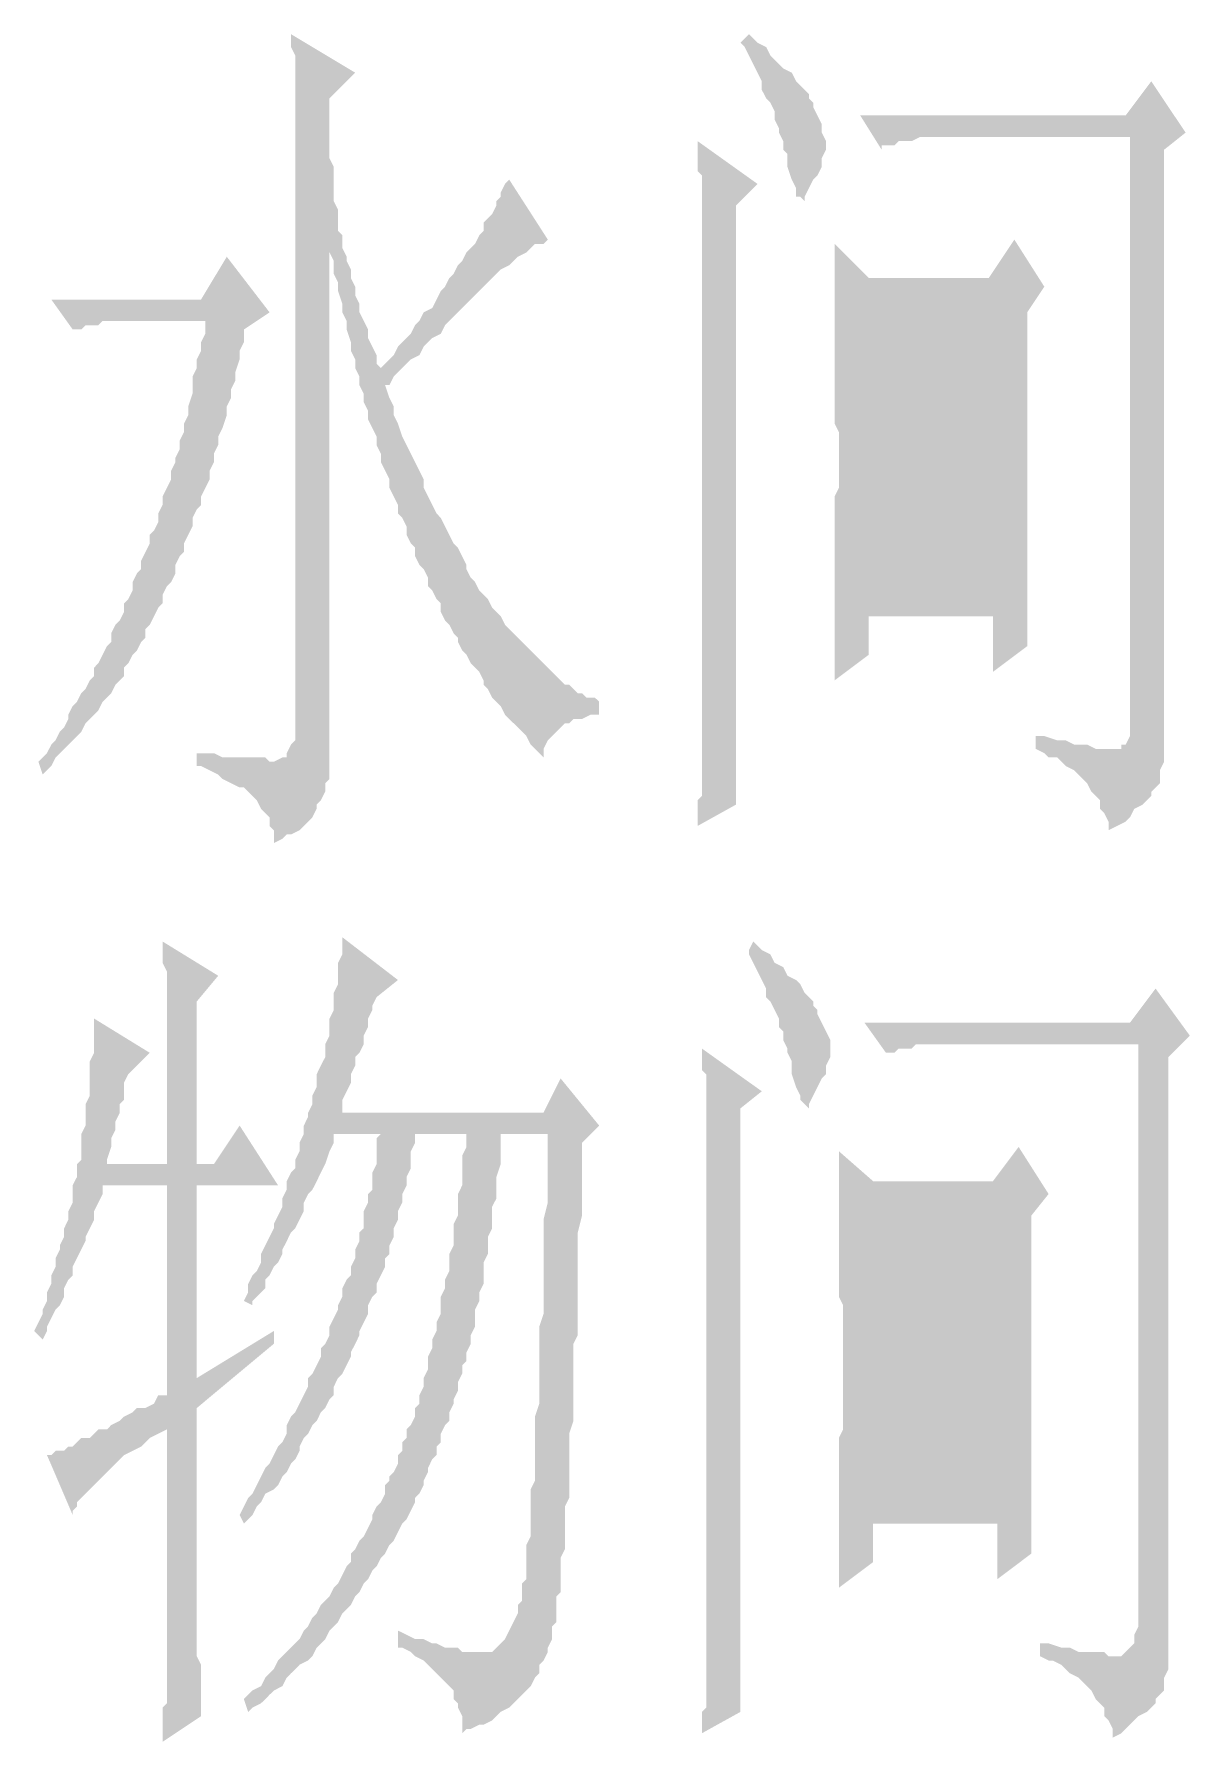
# Model space of a CAD drawing. Header units: millimetres. Extents: x -1120 to 100154, y -9529 to 14223.
# Drawn here: x 93227 to 93815, y 11200 to 12068 of the extents above; entities that cross this region are included whole.
import ezdxf

# ---------------------------------------------------------------- set-up
doc = ezdxf.new("R2010")
doc.units = ezdxf.units.MM
doc.layers.add('A-立面看线', color=7, linetype='Continuous')

msp = doc.modelspace()

# ---------------------------------------------------------------- hatches: boundary and pattern name
at = {"layer": 'A-立面看线'}
for points in [[(93357.74, 12067.96), (93390.38, 12048.38), (93377.32, 12035.33), (93377.32, 12028.8), (93377.32, 12024.45), (93377.32, 12020.09), (93377.32, 12013.57), (93377.32, 12009.22), (93377.32, 12004.86), (93379.5, 12000.51), (93379.5, 11996.16), (93379.5, 11991.81), (93379.5, 11987.46), (93379.5, 11983.11), (93381.67, 11978.76), (93381.67, 11974.4), (93381.67, 11972.23), (93381.67, 11967.88), (93383.85, 11965.7), (93383.85, 11963.53), (93383.85, 11959.17), (93386.03, 11954.82), (93386.03, 11952.65), (93388.2, 11948.3), (93388.2, 11943.94), (93390.38, 11939.59), (93390.38, 11935.24), (93392.55, 11930.89), (93392.55, 11926.54), (93394.73, 11922.19), (93396.9, 11917.84), (93396.9, 11913.48), (93399.08, 11909.13), (93401.26, 11904.78), (93401.26, 11900.43), (93403.43, 11898.25), (93405.61, 11900.43), (93409.96, 11904.78), (93412.13, 11909.13), (93414.31, 11911.31), (93418.66, 11915.66), (93420.84, 11920.01), (93423.01, 11922.19), (93425.19, 11926.54), (93429.54, 11928.71), (93431.72, 11933.07), (93433.89, 11937.42), (93436.07, 11939.59), (93438.24, 11943.94), (93440.42, 11946.12), (93442.6, 11950.47), (93444.77, 11952.65), (93446.95, 11957), (93449.12, 11959.17), (93451.3, 11961.35), (93453.47, 11965.7), (93455.65, 11967.88), (93455.65, 11972.23), (93457.83, 11974.4), (93460, 11976.58), (93462.18, 11980.93), (93462.18, 11983.11), (93464.35, 11985.28), (93464.35, 11987.46), (93466.53, 11991.81), (93468.7, 11993.99), (93468.7, 11993.99), (93488.29, 11963.53), (93486.11, 11961.35), (93483.93, 11961.35), (93481.76, 11961.35), (93479.58, 11959.17), (93477.41, 11957), (93473.06, 11954.82), (93470.88, 11952.65), (93468.7, 11950.47), (93464.35, 11948.3), (93462.18, 11946.12), (93457.83, 11941.77), (93457.83, 11941.77), (93455.65, 11939.59), (93453.47, 11937.42), (93451.3, 11935.24), (93449.12, 11933.07), (93446.95, 11930.89), (93444.77, 11928.71), (93442.6, 11926.54), (93440.42, 11924.36), (93438.24, 11922.19), (93436.07, 11920.01), (93433.89, 11915.66), (93429.54, 11913.48), (93427.37, 11911.31), (93425.19, 11909.13), (93423.01, 11904.78), (93418.66, 11902.61), (93416.49, 11900.43), (93412.13, 11896.08), (93409.96, 11893.9), (93407.78, 11889.55), (93405.61, 11889.55), (93407.78, 11883.02), (93409.96, 11878.67), (93409.96, 11874.32), (93412.13, 11869.97), (93414.31, 11863.44), (93416.49, 11859.09), (93418.66, 11854.74), (93420.84, 11850.39), (93423.01, 11846.04), (93425.19, 11841.68), (93425.19, 11837.33), (93427.37, 11832.98), (93429.54, 11828.63), (93431.72, 11824.28), (93433.89, 11822.1), (93436.07, 11817.75), (93438.24, 11813.4), (93440.42, 11809.05), (93442.6, 11806.87), (93444.77, 11802.52), (93446.95, 11798.17), (93446.95, 11795.99), (93449.12, 11791.64), (93451.3, 11789.47), (93453.47, 11785.12), (93455.65, 11782.94), (93457.83, 11780.76), (93460, 11776.41), (93462.18, 11774.24), (93464.35, 11772.06), (93466.53, 11767.71), (93468.7, 11765.53), (93470.88, 11763.36), (93473.06, 11761.18), (93475.23, 11759.01), (93477.41, 11756.83), (93479.58, 11754.66), (93481.76, 11752.48), (93483.93, 11750.3), (93486.11, 11748.13), (93488.29, 11745.95), (93490.46, 11743.78), (93492.64, 11741.6), (93494.81, 11739.43), (93496.99, 11737.25), (93499.16, 11737.25), (93501.34, 11735.07), (93503.52, 11732.9), (93505.69, 11732.9), (93507.87, 11730.72), (93512.22, 11730.72), (93514.39, 11728.55), (93514.39, 11722.02), (93510.04, 11722.02), (93505.69, 11719.84), (93501.34, 11719.84), (93499.16, 11717.67), (93496.99, 11717.67), (93494.81, 11715.49), (93492.64, 11713.32), (93490.46, 11711.14), (93488.29, 11708.97), (93486.11, 11704.61), (93486.11, 11702.44), (93486.11, 11700.26), (93483.93, 11702.44), (93481.76, 11704.61), (93479.58, 11706.79), (93477.41, 11711.14), (93475.23, 11713.32), (93473.06, 11715.49), (93470.88, 11717.67), (93468.7, 11719.84), (93466.53, 11722.02), (93464.35, 11726.37), (93462.18, 11728.55), (93460, 11730.72), (93457.83, 11735.07), (93455.65, 11737.25), (93455.65, 11739.43), (93453.47, 11743.78), (93451.3, 11745.95), (93449.12, 11748.13), (93446.95, 11752.48), (93444.77, 11754.66), (93442.6, 11759.01), (93442.6, 11761.18), (93440.42, 11763.36), (93438.24, 11767.71), (93436.07, 11769.89), (93433.89, 11774.24), (93433.89, 11778.59), (93431.72, 11780.76), (93429.54, 11785.12), (93427.37, 11787.29), (93427.37, 11791.64), (93425.19, 11795.99), (93423.01, 11798.17), (93420.84, 11802.52), (93420.84, 11806.87), (93418.66, 11809.05), (93416.49, 11813.4), (93416.49, 11817.75), (93414.31, 11822.1), (93412.13, 11824.28), (93412.13, 11828.63), (93409.96, 11832.98), (93407.78, 11837.33), (93407.78, 11841.68), (93405.61, 11846.04), (93403.43, 11850.39), (93403.43, 11854.74), (93401.26, 11859.09), (93401.26, 11863.44), (93399.08, 11867.79), (93396.9, 11872.15), (93396.9, 11876.5), (93394.73, 11880.85), (93394.73, 11885.2), (93392.55, 11889.55), (93392.55, 11893.9), (93390.38, 11898.25), (93390.38, 11902.61), (93388.2, 11906.96), (93388.2, 11911.31), (93386.03, 11917.84), (93386.03, 11922.19), (93383.85, 11926.54), (93383.85, 11930.89), (93381.67, 11937.42), (93381.67, 11941.77), (93379.5, 11946.12), (93379.5, 11952.65), (93377.32, 11957), (93377.32, 11957), (93377.32, 11711.14), (93377.32, 11706.79), (93377.32, 11702.44), (93377.32, 11698.09), (93377.32, 11693.74), (93377.32, 11689.38), (93375.15, 11687.21), (93375.15, 11682.86), (93372.97, 11678.51), (93370.8, 11676.33), (93370.8, 11674.15), (93368.62, 11669.8), (93366.44, 11667.63), (93364.27, 11665.45), (93362.09, 11663.27), (93357.74, 11661.1), (93355.57, 11661.1), (93353.39, 11658.92), (93349.04, 11656.75), (93349.04, 11656.75), (93349.04, 11658.92), (93349.04, 11663.27), (93346.86, 11665.45), (93346.86, 11667.63), (93346.86, 11669.8), (93344.69, 11671.98), (93342.51, 11674.15), (93340.34, 11678.51), (93338.16, 11680.68), (93335.98, 11682.86), (93333.81, 11685.03), (93331.63, 11685.03), (93327.28, 11687.21), (93322.93, 11689.38), (93320.75, 11691.56), (93316.4, 11693.74), (93312.05, 11695.91), (93309.88, 11695.91), (93309.88, 11702.44), (93314.23, 11702.44), (93318.58, 11702.44), (93322.93, 11700.26), (93327.28, 11700.26), (93329.46, 11700.26), (93333.81, 11700.26), (93335.98, 11700.26), (93340.34, 11700.26), (93342.51, 11700.26), (93344.69, 11700.26), (93346.86, 11698.09), (93349.04, 11698.09), (93349.04, 11698.09), (93353.39, 11700.26), (93355.57, 11700.26), (93355.57, 11702.44), (93357.74, 11706.79), (93359.92, 11708.97), (93359.92, 11713.32), (93359.92, 11719.84), (93359.92, 11719.84), (93359.92, 12002.69), (93359.92, 12007.04), (93359.92, 12011.39), (93359.92, 12015.74), (93359.92, 12022.27), (93359.92, 12026.62), (93359.92, 12030.97), (93359.92, 12035.33), (93359.92, 12039.68), (93359.92, 12044.03), (93359.92, 12048.38), (93359.92, 12052.73), (93359.92, 12057.08), (93357.74, 12061.43), (93357.74, 12065.79), (93357.74, 12067.96), (93357.74, 12067.96)], [(93590.54, 12067.96), (93594.9, 12063.61), (93599.25, 12061.43), (93601.42, 12057.08), (93605.78, 12052.73), (93607.95, 12050.56), (93612.3, 12048.38), (93614.48, 12044.03), (93616.65, 12041.85), (93618.83, 12039.68), (93621.01, 12037.5), (93621.01, 12035.33), (93623.18, 12033.15), (93623.18, 12030.97), (93623.18, 12030.97), (93625.36, 12026.62), (93627.53, 12022.27), (93627.53, 12017.92), (93629.71, 12013.57), (93629.71, 12013.57), (93629.71, 12009.22), (93627.53, 12004.86), (93627.53, 12000.51), (93625.36, 11996.16), (93623.18, 11993.99), (93621.01, 11989.63), (93618.83, 11985.28), (93618.83, 11983.11), (93618.83, 11983.11), (93616.65, 11985.28), (93614.48, 11985.28), (93614.48, 11989.63), (93612.3, 11993.99), (93610.13, 12000.51), (93610.13, 12002.69), (93610.13, 12007.04), (93607.95, 12009.22), (93607.95, 12013.57), (93605.78, 12017.92), (93605.78, 12020.09), (93603.6, 12024.45), (93603.6, 12028.8), (93601.42, 12033.15), (93599.25, 12035.33), (93597.07, 12039.68), (93597.07, 12044.03), (93594.9, 12048.38), (93592.72, 12052.73), (93590.54, 12057.08), (93588.37, 12061.43), (93586.19, 12063.61), (93590.54, 12067.96)], [(93736.32, 11711.14), (93740.67, 11711.14), (93747.2, 11708.97), (93751.55, 11708.97), (93755.9, 11706.79), (93760.25, 11706.79), (93762.43, 11706.79), (93766.78, 11704.61), (93768.96, 11704.61), (93771.13, 11704.61), (93773.31, 11704.61), (93775.48, 11704.61), (93777.66, 11704.61), (93779.83, 11704.61), (93779.83, 11706.79), (93779.83, 11706.79), (93782.01, 11706.79), (93784.19, 11711.14), (93784.19, 11715.49), (93784.19, 11719.84), (93784.19, 11719.84), (93784.19, 12015.74), (93686.28, 12015.74), (93684.1, 12015.74), (93679.75, 12015.74), (93677.57, 12015.74), (93673.22, 12013.57), (93671.05, 12013.57), (93666.7, 12013.57), (93664.52, 12011.39), (93662.34, 12011.39), (93657.99, 12011.39), (93657.99, 12009.22), (93647.11, 12026.62), (93782.01, 12026.62), (93795.06, 12044.03), (93812.47, 12017.92), (93801.59, 12009.22), (93801.59, 11717.67), (93801.59, 11713.32), (93801.59, 11706.79), (93801.59, 11702.44), (93801.59, 11698.09), (93799.42, 11693.74), (93799.42, 11691.56), (93799.42, 11687.21), (93797.24, 11685.03), (93795.06, 11682.86), (93795.06, 11680.68), (93792.89, 11678.51), (93790.71, 11676.33), (93786.36, 11674.15), (93784.19, 11669.8), (93782.01, 11667.63), (93777.66, 11665.45), (93773.31, 11663.27), (93773.31, 11667.63), (93771.13, 11671.98), (93768.96, 11674.15), (93768.96, 11678.51), (93766.78, 11680.68), (93764.6, 11682.86), (93762.43, 11687.21), (93760.25, 11689.38), (93758.08, 11691.56), (93755.9, 11693.74), (93751.55, 11695.91), (93749.37, 11698.09), (93747.2, 11700.26), (93742.85, 11700.26), (93740.67, 11702.44), (93736.32, 11704.61), (93736.32, 11704.61), (93736.32, 11711.14)], [(93584.02, 11732.9), (93584.02, 11728.55), (93584.02, 11724.2), (93584.02, 11719.84), (93584.02, 11715.49), (93584.02, 11708.97), (93584.02, 11704.61), (93584.02, 11700.26), (93584.02, 11695.91), (93584.02, 11691.56), (93584.02, 11687.21), (93584.02, 11682.86), (93584.02, 11678.51), (93584.02, 11676.33), (93564.44, 11665.45), (93564.44, 11667.63), (93564.44, 11667.63), (93564.44, 11669.8), (93564.44, 11671.98), (93564.44, 11674.15), (93564.44, 11676.33), (93564.44, 11678.51), (93566.61, 11680.68), (93566.61, 11685.03), (93566.61, 11687.21), (93566.61, 11689.38), (93566.61, 11693.74), (93566.61, 11698.09), (93566.61, 11700.26), (93566.61, 11704.61), (93566.61, 11708.97), (93566.61, 11711.14), (93566.61, 11715.49), (93566.61, 11719.84), (93566.61, 11724.2), (93566.61, 11730.72), (93566.61, 11735.07), (93566.61, 11739.43), (93566.61, 11745.95), (93566.61, 11750.3), (93566.61, 11756.83), (93566.61, 11761.18), (93566.61, 11767.71), (93566.61, 11774.24), (93566.61, 11778.59), (93566.61, 11785.12), (93566.61, 11791.64), (93566.61, 11798.17), (93566.61, 11804.7), (93566.61, 11813.4), (93566.61, 11819.93), (93566.61, 11826.45), (93566.61, 11835.16), (93566.61, 11839.51), (93566.61, 11848.21), (93566.61, 11854.74), (93566.61, 11861.27), (93566.61, 11867.79), (93566.61, 11876.5), (93566.61, 11883.02), (93566.61, 11889.55), (93566.61, 11896.08), (93566.61, 11902.61), (93566.61, 11906.96), (93566.61, 11913.48), (93566.61, 11920.01), (93566.61, 11924.36), (93566.61, 11930.89), (93566.61, 11935.24), (93566.61, 11941.77), (93566.61, 11946.12), (93566.61, 11950.47), (93566.61, 11954.82), (93566.61, 11959.17), (93566.61, 11963.53), (93566.61, 11967.88), (93566.61, 11972.23), (93566.61, 11976.58), (93566.61, 11978.76), (93566.61, 11983.11), (93566.61, 11987.46), (93566.61, 11989.63), (93566.61, 11991.81), (93566.61, 11996.16), (93564.44, 11998.34), (93564.44, 12000.51), (93564.44, 12002.69), (93564.44, 12004.86), (93564.44, 12007.04), (93564.44, 12009.22), (93564.44, 12011.39), (93564.44, 12013.57), (93564.44, 12013.57), (93594.9, 11991.81), (93584.02, 11980.93), (93584.02, 11732.9)], [(93634.06, 11739.43), (93634.06, 11743.78), (93634.06, 11748.13), (93634.06, 11752.48), (93634.06, 11756.83), (93634.06, 11761.18), (93634.06, 11765.53), (93634.06, 11769.89), (93634.06, 11776.41), (93634.06, 11780.76), (93634.06, 11785.12), (93634.06, 11789.47), (93634.06, 11793.82), (93634.06, 11798.17), (93634.06, 11802.52), (93634.06, 11806.87), (93634.06, 11811.22), (93634.06, 11815.58), (93634.06, 11819.93), (93634.06, 11824.28), (93634.06, 11828.63), (93634.06, 11832.98), (93636.24, 11837.33), (93636.24, 11843.86), (93636.24, 11848.21), (93636.24, 11852.56), (93636.24, 11852.56), (93636.24, 11856.92), (93636.24, 11861.27), (93636.24, 11865.62), (93634.06, 11869.97), (93634.06, 11874.32), (93634.06, 11878.67), (93634.06, 11883.02), (93634.06, 11887.38), (93634.06, 11891.73), (93634.06, 11896.08), (93634.06, 11900.43), (93634.06, 11904.78), (93634.06, 11911.31), (93634.06, 11915.66), (93634.06, 11920.01), (93634.06, 11924.36), (93634.06, 11928.71), (93634.06, 11933.07), (93634.06, 11937.42), (93634.06, 11941.77), (93634.06, 11946.12), (93634.06, 11950.47), (93634.06, 11954.82), (93634.06, 11959.17), (93634.06, 11961.35), (93651.47, 11943.94), (93712.39, 11943.94), (93725.44, 11963.53), (93740.67, 11939.59), (93731.97, 11926.54), (93731.97, 11922.19), (93731.97, 11915.66), (93731.97, 11909.13), (93731.97, 11902.61), (93731.97, 11898.25), (93731.97, 11891.73), (93731.97, 11887.38), (93731.97, 11880.85), (93731.97, 11876.5), (93731.97, 11869.97), (93731.97, 11865.62), (93731.97, 11861.27), (93731.97, 11854.74), (93731.97, 11850.39), (93731.97, 11846.04), (93731.97, 11839.51), (93731.97, 11835.16), (93731.97, 11830.81), (93731.97, 11826.45), (93731.97, 11822.1), (93731.97, 11817.75), (93731.97, 11813.4), (93731.97, 11809.05), (93731.97, 11804.7), (93731.97, 11800.35), (93731.97, 11798.17), (93731.97, 11793.82), (93731.97, 11789.47), (93731.97, 11785.12), (93731.97, 11782.94), (93731.97, 11778.59), (93731.97, 11776.41), (93731.97, 11772.06), (93731.97, 11769.89), (93731.97, 11765.53), (93731.97, 11763.36), (93731.97, 11759.01), (93731.97, 11756.83), (93714.56, 11743.78), (93714.56, 11772.06), (93651.47, 11772.06), (93651.47, 11752.48), (93634.06, 11739.43)], [(93231.55, 11691.56), (93229.37, 11698.09), (93231.55, 11700.26), (93233.72, 11702.44), (93235.9, 11706.79), (93238.08, 11708.97), (93240.25, 11713.32), (93242.43, 11715.49), (93244.6, 11719.84), (93244.6, 11722.02), (93246.78, 11726.37), (93248.96, 11728.55), (93251.13, 11732.9), (93253.31, 11735.07), (93255.48, 11739.43), (93257.66, 11741.6), (93257.66, 11745.95), (93259.83, 11748.13), (93262.01, 11752.48), (93264.19, 11756.83), (93266.36, 11759.01), (93266.36, 11763.36), (93268.54, 11767.71), (93270.71, 11769.89), (93272.89, 11774.24), (93272.89, 11778.59), (93275.06, 11780.76), (93277.24, 11785.12), (93277.24, 11789.47), (93279.42, 11793.82), (93281.59, 11795.99), (93281.59, 11800.35), (93283.77, 11804.7), (93285.94, 11809.05), (93285.94, 11813.4), (93288.12, 11815.58), (93290.29, 11819.93), (93290.29, 11824.28), (93292.47, 11828.63), (93292.47, 11832.98), (93294.65, 11837.33), (93296.82, 11841.68), (93296.82, 11846.04), (93299, 11850.39), (93299, 11852.56), (93301.17, 11856.92), (93301.17, 11861.27), (93303.35, 11865.62), (93303.35, 11869.97), (93305.52, 11874.32), (93305.52, 11878.67), (93307.7, 11885.2), (93307.7, 11889.55), (93307.7, 11893.9), (93309.88, 11898.25), (93309.88, 11902.61), (93312.05, 11906.96), (93312.05, 11911.31), (93314.23, 11915.66), (93314.23, 11920.01), (93314.23, 11922.19), (93275.06, 11922.19), (93272.89, 11922.19), (93268.54, 11922.19), (93266.36, 11922.19), (93262.01, 11922.19), (93259.83, 11920.01), (93257.66, 11920.01), (93253.31, 11920.01), (93251.13, 11917.84), (93248.96, 11917.84), (93246.78, 11917.84), (93235.9, 11933.07), (93312.05, 11933.07), (93325.11, 11954.82), (93346.86, 11926.54), (93333.81, 11917.84), (93333.81, 11911.31), (93331.63, 11906.96), (93331.63, 11902.61), (93329.46, 11896.08), (93329.46, 11891.73), (93327.28, 11887.38), (93327.28, 11883.02), (93325.11, 11878.67), (93325.11, 11874.32), (93322.93, 11867.79), (93320.75, 11863.44), (93320.75, 11859.09), (93318.58, 11854.74), (93318.58, 11850.39), (93316.4, 11846.04), (93316.4, 11841.68), (93314.23, 11837.33), (93312.05, 11832.98), (93312.05, 11828.63), (93309.88, 11826.45), (93307.7, 11822.1), (93307.7, 11817.75), (93305.52, 11813.4), (93303.35, 11809.05), (93303.35, 11804.7), (93301.17, 11802.52), (93299, 11798.17), (93299, 11793.82), (93296.82, 11789.47), (93294.65, 11787.29), (93292.47, 11782.94), (93292.47, 11778.59), (93290.29, 11776.41), (93288.12, 11772.06), (93285.94, 11767.71), (93283.77, 11765.53), (93283.77, 11761.18), (93281.59, 11759.01), (93279.42, 11754.66), (93277.24, 11752.48), (93275.06, 11748.13), (93272.89, 11745.95), (93272.89, 11741.6), (93270.71, 11739.43), (93268.54, 11737.25), (93266.36, 11732.9), (93264.19, 11730.72), (93262.01, 11728.55), (93259.83, 11724.2), (93257.66, 11722.02), (93255.48, 11719.84), (93253.31, 11717.67), (93251.13, 11713.32), (93248.96, 11711.14), (93246.78, 11708.97), (93244.6, 11706.79), (93242.43, 11704.61), (93240.25, 11702.44), (93238.08, 11700.26), (93235.9, 11695.91), (93233.72, 11693.74), (93231.55, 11691.56), (93231.55, 11691.56), (93231.55, 11691.56)], [(93651.47, 11935.24), (93651.47, 11865.62), (93714.56, 11865.62), (93714.56, 11935.24), (93651.47, 11935.24)], [(93651.47, 11854.74), (93651.47, 11780.76), (93714.56, 11780.76), (93714.56, 11854.74), (93651.47, 11854.74)], [(93383.85, 11608.88), (93412.13, 11587.12), (93401.26, 11578.42), (93399.08, 11574.07), (93399.08, 11571.89), (93396.9, 11567.54), (93396.9, 11563.19), (93394.73, 11558.84), (93394.73, 11554.49), (93392.55, 11550.14), (93390.38, 11547.96), (93390.38, 11543.61), (93388.2, 11539.26), (93388.2, 11534.91), (93386.03, 11530.56), (93383.85, 11526.2), (93383.85, 11521.85), (93383.85, 11519.68), (93486.11, 11519.68), (93494.81, 11537.08), (93514.39, 11513.15), (93505.69, 11504.45), (93505.69, 11495.74), (93505.69, 11489.22), (93505.69, 11480.51), (93505.69, 11473.99), (93505.69, 11467.46), (93503.52, 11458.76), (93503.52, 11452.23), (93503.52, 11445.7), (93503.52, 11439.17), (93503.52, 11432.65), (93503.52, 11426.12), (93503.52, 11419.59), (93503.52, 11413.07), (93503.52, 11406.54), (93501.34, 11402.19), (93501.34, 11395.66), (93501.34, 11389.13), (93501.34, 11384.78), (93501.34, 11378.25), (93501.34, 11373.9), (93501.34, 11367.38), (93501.34, 11363.02), (93499.16, 11356.5), (93499.16, 11352.15), (93499.16, 11347.79), (93499.16, 11343.44), (93499.16, 11339.09), (93499.16, 11332.56), (93499.16, 11328.21), (93499.16, 11323.86), (93496.99, 11319.51), (93496.99, 11317.33), (93496.99, 11312.98), (93496.99, 11308.63), (93496.99, 11304.28), (93496.99, 11302.1), (93496.99, 11297.75), (93494.81, 11293.4), (93494.81, 11291.22), (93494.81, 11289.05), (93494.81, 11284.7), (93494.81, 11282.52), (93494.81, 11278.17), (93494.81, 11275.99), (93492.64, 11273.82), (93492.64, 11271.64), (93492.64, 11269.47), (93492.64, 11267.29), (93492.64, 11265.12), (93492.64, 11262.94), (93492.64, 11260.76), (93490.46, 11258.59), (93490.46, 11256.41), (93490.46, 11256.41), (93490.46, 11254.24), (93490.46, 11252.06), (93490.46, 11252.06), (93488.29, 11247.71), (93488.29, 11245.53), (93486.11, 11241.18), (93483.93, 11239.01), (93483.93, 11234.66), (93481.76, 11232.48), (93479.58, 11228.13), (93477.41, 11225.95), (93475.23, 11223.78), (93473.06, 11221.6), (93470.88, 11219.43), (93468.7, 11217.25), (93464.35, 11215.07), (93462.18, 11212.9), (93460, 11210.72), (93455.65, 11208.55), (93453.47, 11208.55), (93449.12, 11206.37), (93446.95, 11206.37), (93444.77, 11204.2), (93444.77, 11208.55), (93444.77, 11210.72), (93444.77, 11212.9), (93442.6, 11217.25), (93442.6, 11219.43), (93440.42, 11221.6), (93440.42, 11225.95), (93438.24, 11228.13), (93436.07, 11230.3), (93433.89, 11232.48), (93431.72, 11234.66), (93427.37, 11239.01), (93425.19, 11241.18), (93420.84, 11243.36), (93418.66, 11245.53), (93414.31, 11247.71), (93412.13, 11247.71), (93412.13, 11256.41), (93416.49, 11254.24), (93420.84, 11252.06), (93425.19, 11252.06), (93429.54, 11249.89), (93431.72, 11249.89), (93436.07, 11247.71), (93438.24, 11247.71), (93442.6, 11247.71), (93444.77, 11245.53), (93446.95, 11245.53), (93449.12, 11245.53), (93451.3, 11245.53), (93453.47, 11245.53), (93455.65, 11245.53), (93457.83, 11245.53), (93460, 11245.53), (93462.18, 11247.71), (93464.35, 11249.89), (93466.53, 11252.06), (93468.7, 11256.41), (93470.88, 11260.76), (93473.06, 11265.12), (93473.06, 11269.47), (93475.23, 11271.64), (93475.23, 11271.64), (93475.23, 11273.82), (93475.23, 11273.82), (93475.23, 11275.99), (93475.23, 11278.17), (93475.23, 11278.17), (93475.23, 11280.35), (93477.41, 11282.52), (93477.41, 11284.7), (93477.41, 11286.87), (93477.41, 11289.05), (93477.41, 11291.22), (93477.41, 11295.58), (93477.41, 11297.75), (93477.41, 11299.93), (93479.58, 11304.28), (93479.58, 11306.45), (93479.58, 11310.81), (93479.58, 11312.98), (93479.58, 11317.33), (93479.58, 11321.68), (93479.58, 11326.04), (93479.58, 11328.21), (93481.76, 11332.56), (93481.76, 11336.92), (93481.76, 11341.27), (93481.76, 11345.62), (93481.76, 11349.97), (93481.76, 11356.5), (93481.76, 11360.85), (93481.76, 11365.2), (93483.93, 11371.73), (93483.93, 11376.08), (93483.93, 11382.61), (93483.93, 11386.96), (93483.93, 11393.48), (93483.93, 11400.01), (93483.93, 11404.36), (93483.93, 11410.89), (93486.11, 11417.42), (93486.11, 11423.94), (93486.11, 11430.47), (93486.11, 11437), (93486.11, 11443.53), (93486.11, 11452.23), (93486.11, 11458.76), (93486.11, 11465.28), (93488.29, 11473.99), (93488.29, 11480.51), (93488.29, 11489.22), (93488.29, 11495.74), (93488.29, 11504.45), (93488.29, 11508.8), (93464.35, 11508.8), (93464.35, 11502.27), (93464.35, 11497.92), (93464.35, 11493.57), (93462.18, 11487.04), (93462.18, 11482.69), (93462.18, 11476.16), (93460, 11471.81), (93460, 11467.46), (93460, 11460.93), (93457.83, 11456.58), (93457.83, 11452.23), (93457.83, 11447.88), (93455.65, 11443.53), (93455.65, 11437), (93455.65, 11432.65), (93453.47, 11428.3), (93453.47, 11423.94), (93451.3, 11419.59), (93451.3, 11415.24), (93451.3, 11410.89), (93449.12, 11406.54), (93449.12, 11402.19), (93446.95, 11397.84), (93446.95, 11393.48), (93444.77, 11391.31), (93444.77, 11386.96), (93442.6, 11382.61), (93442.6, 11378.25), (93440.42, 11373.9), (93440.42, 11371.73), (93438.24, 11367.38), (93438.24, 11363.02), (93436.07, 11360.85), (93433.89, 11356.5), (93433.89, 11352.15), (93431.72, 11349.97), (93431.72, 11345.62), (93429.54, 11343.44), (93427.37, 11339.09), (93427.37, 11336.92), (93425.19, 11332.56), (93425.19, 11330.39), (93423.01, 11326.04), (93420.84, 11323.86), (93420.84, 11321.68), (93420.84, 11321.68), (93418.66, 11317.33), (93416.49, 11312.98), (93414.31, 11310.81), (93412.13, 11306.45), (93409.96, 11302.1), (93407.78, 11299.93), (93405.61, 11295.58), (93403.43, 11293.4), (93401.26, 11289.05), (93399.08, 11286.87), (93396.9, 11282.52), (93394.73, 11280.35), (93392.55, 11275.99), (93390.38, 11273.82), (93388.2, 11269.47), (93386.03, 11267.29), (93383.85, 11265.12), (93381.67, 11260.76), (93379.5, 11258.59), (93377.32, 11256.41), (93375.15, 11252.06), (93372.97, 11249.89), (93370.8, 11247.71), (93368.62, 11243.36), (93366.44, 11241.18), (93362.09, 11239.01), (93359.92, 11236.83), (93357.74, 11234.66), (93355.57, 11232.48), (93353.39, 11228.13), (93349.04, 11225.95), (93346.86, 11223.78), (93344.69, 11221.6), (93342.51, 11219.43), (93338.16, 11217.25), (93335.98, 11215.07), (93335.98, 11215.07), (93333.81, 11221.6), (93335.98, 11223.78), (93338.16, 11225.95), (93342.51, 11228.13), (93344.69, 11232.48), (93346.86, 11234.66), (93349.04, 11236.83), (93351.21, 11241.18), (93353.39, 11243.36), (93357.74, 11247.71), (93359.92, 11249.89), (93362.09, 11252.06), (93364.27, 11256.41), (93366.44, 11258.59), (93368.62, 11262.94), (93370.8, 11265.12), (93372.97, 11269.47), (93375.15, 11271.64), (93377.32, 11273.82), (93379.5, 11278.17), (93381.67, 11280.35), (93383.85, 11284.7), (93386.03, 11289.05), (93388.2, 11291.22), (93388.2, 11295.58), (93390.38, 11297.75), (93392.55, 11302.1), (93394.73, 11304.28), (93396.9, 11308.63), (93399.08, 11312.98), (93399.08, 11315.16), (93401.26, 11319.51), (93403.43, 11321.68), (93405.61, 11326.04), (93405.61, 11330.39), (93407.78, 11332.56), (93407.78, 11334.74), (93409.96, 11336.92), (93412.13, 11341.27), (93412.13, 11345.62), (93414.31, 11347.79), (93414.31, 11352.15), (93416.49, 11354.32), (93416.49, 11358.67), (93418.66, 11360.85), (93420.84, 11365.2), (93420.84, 11369.55), (93423.01, 11371.73), (93423.01, 11376.08), (93425.19, 11380.43), (93425.19, 11384.78), (93427.37, 11389.13), (93427.37, 11391.31), (93427.37, 11395.66), (93429.54, 11400.01), (93429.54, 11404.36), (93431.72, 11408.71), (93431.72, 11413.07), (93433.89, 11417.42), (93433.89, 11421.77), (93433.89, 11426.12), (93436.07, 11430.47), (93436.07, 11434.82), (93438.24, 11439.17), (93438.24, 11443.53), (93438.24, 11447.88), (93440.42, 11452.23), (93440.42, 11458.76), (93440.42, 11463.11), (93442.6, 11467.46), (93442.6, 11471.81), (93442.6, 11478.34), (93444.77, 11482.69), (93444.77, 11487.04), (93444.77, 11493.57), (93444.77, 11497.92), (93446.95, 11502.27), (93446.95, 11508.8), (93446.95, 11508.8), (93420.84, 11508.8), (93420.84, 11504.45), (93418.66, 11500.09), (93418.66, 11495.74), (93418.66, 11491.39), (93416.49, 11487.04), (93416.49, 11482.69), (93414.31, 11478.34), (93414.31, 11473.99), (93412.13, 11469.63), (93412.13, 11465.28), (93409.96, 11460.93), (93409.96, 11456.58), (93407.78, 11452.23), (93407.78, 11447.88), (93405.61, 11445.7), (93405.61, 11441.35), (93403.43, 11437), (93401.26, 11432.65), (93401.26, 11428.3), (93399.08, 11426.12), (93396.9, 11421.77), (93396.9, 11417.42), (93394.73, 11413.07), (93392.55, 11408.71), (93392.55, 11406.54), (93390.38, 11402.19), (93388.2, 11397.84), (93388.2, 11395.66), (93386.03, 11391.31), (93383.85, 11386.96), (93381.67, 11384.78), (93379.5, 11380.43), (93379.5, 11376.08), (93377.32, 11373.9), (93375.15, 11369.55), (93372.97, 11367.38), (93370.8, 11363.02), (93368.62, 11360.85), (93366.44, 11356.5), (93364.27, 11354.32), (93362.09, 11349.97), (93362.09, 11347.79), (93359.92, 11343.44), (93357.74, 11341.27), (93355.57, 11336.92), (93353.39, 11334.74), (93351.21, 11330.39), (93349.04, 11328.21), (93344.69, 11326.04), (93342.51, 11321.68), (93340.34, 11319.51), (93338.16, 11315.16), (93335.98, 11312.98), (93333.81, 11310.81), (93333.81, 11310.81), (93331.63, 11315.16), (93333.81, 11319.51), (93335.98, 11323.86), (93338.16, 11326.04), (93340.34, 11330.39), (93342.51, 11334.74), (93344.69, 11339.09), (93346.86, 11341.27), (93349.04, 11345.62), (93351.21, 11349.97), (93353.39, 11352.15), (93355.57, 11356.5), (93355.57, 11360.85), (93357.74, 11365.2), (93359.92, 11367.38), (93362.09, 11371.73), (93364.27, 11376.08), (93366.44, 11380.43), (93366.44, 11384.78), (93368.62, 11386.96), (93370.8, 11391.31), (93372.97, 11395.66), (93372.97, 11400.01), (93375.15, 11402.19), (93377.32, 11406.54), (93377.32, 11410.89), (93379.5, 11415.24), (93381.67, 11419.59), (93381.67, 11421.77), (93383.85, 11426.12), (93383.85, 11430.47), (93386.03, 11434.82), (93388.2, 11437), (93388.2, 11441.35), (93390.38, 11445.7), (93390.38, 11450.05), (93392.55, 11454.4), (93392.55, 11458.76), (93394.73, 11460.93), (93394.73, 11465.28), (93394.73, 11469.63), (93396.9, 11473.99), (93396.9, 11478.34), (93399.08, 11480.51), (93399.08, 11484.86), (93399.08, 11489.22), (93401.26, 11493.57), (93401.26, 11497.92), (93401.26, 11502.27), (93401.26, 11506.62), (93403.43, 11508.8), (93379.5, 11508.8), (93379.5, 11504.45), (93377.32, 11500.09), (93375.15, 11493.57), (93372.97, 11489.22), (93370.8, 11484.86), (93368.62, 11480.51), (93366.44, 11478.34), (93364.27, 11473.99), (93364.27, 11469.63), (93362.09, 11465.28), (93359.92, 11460.93), (93357.74, 11458.76), (93355.57, 11454.4), (93353.39, 11450.05), (93353.39, 11447.88), (93351.21, 11443.53), (93349.04, 11441.35), (93346.86, 11437), (93344.69, 11434.82), (93344.69, 11430.47), (93342.51, 11428.3), (93340.34, 11426.12), (93338.16, 11423.94), (93338.16, 11421.77), (93333.81, 11423.94), (93335.98, 11428.3), (93335.98, 11432.65), (93338.16, 11437), (93340.34, 11439.17), (93342.51, 11443.53), (93342.51, 11447.88), (93344.69, 11452.23), (93346.86, 11456.58), (93349.04, 11460.93), (93349.04, 11463.11), (93351.21, 11467.46), (93353.39, 11471.81), (93353.39, 11476.16), (93355.57, 11480.51), (93355.57, 11484.86), (93357.74, 11489.22), (93359.92, 11491.39), (93359.92, 11495.74), (93362.09, 11500.09), (93362.09, 11504.45), (93364.27, 11508.8), (93364.27, 11513.15), (93366.44, 11517.5), (93366.44, 11519.68), (93368.62, 11524.03), (93368.62, 11528.38), (93370.8, 11532.73), (93370.8, 11539.26), (93372.97, 11543.61), (93375.15, 11547.96), (93375.15, 11554.49), (93377.32, 11558.84), (93377.32, 11563.19), (93377.32, 11567.54), (93379.5, 11571.89), (93379.5, 11576.25), (93379.5, 11580.6), (93381.67, 11584.95), (93381.67, 11589.3), (93381.67, 11593.65), (93381.67, 11595.83), (93383.85, 11600.18), (93383.85, 11602.35), (93383.85, 11606.71), (93383.85, 11608.88), (93383.85, 11608.88)], [(93309.88, 11384.78), (93349.04, 11408.71), (93349.04, 11402.19), (93309.88, 11369.55), (93309.88, 11363.02), (93309.88, 11356.5), (93309.88, 11349.97), (93309.88, 11345.62), (93309.88, 11339.09), (93309.88, 11332.56), (93309.88, 11328.21), (93309.88, 11321.68), (93309.88, 11315.16), (93309.88, 11310.81), (93309.88, 11306.45), (93309.88, 11299.93), (93309.88, 11295.58), (93309.88, 11291.22), (93309.88, 11284.7), (93309.88, 11280.35), (93309.88, 11275.99), (93309.88, 11271.64), (93309.88, 11267.29), (93309.88, 11262.94), (93309.88, 11258.59), (93309.88, 11254.24), (93309.88, 11249.89), (93309.88, 11247.71), (93309.88, 11243.36), (93312.05, 11239.01), (93312.05, 11236.83), (93312.05, 11232.48), (93312.05, 11230.3), (93312.05, 11225.95), (93312.05, 11223.78), (93312.05, 11219.43), (93312.05, 11217.25), (93312.05, 11215.07), (93312.05, 11212.9), (93312.05, 11212.9), (93292.47, 11199.84), (93292.47, 11202.02), (93292.47, 11204.2), (93292.47, 11206.37), (93292.47, 11208.55), (93292.47, 11210.72), (93292.47, 11215.07), (93292.47, 11217.25), (93294.65, 11219.43), (93294.65, 11223.78), (93294.65, 11228.13), (93294.65, 11230.3), (93294.65, 11234.66), (93294.65, 11239.01), (93294.65, 11241.18), (93294.65, 11245.53), (93294.65, 11249.89), (93294.65, 11254.24), (93294.65, 11258.59), (93294.65, 11262.94), (93294.65, 11267.29), (93294.65, 11273.82), (93294.65, 11278.17), (93294.65, 11282.52), (93294.65, 11289.05), (93294.65, 11293.4), (93294.65, 11299.93), (93294.65, 11304.28), (93294.65, 11310.81), (93294.65, 11317.33), (93294.65, 11323.86), (93294.65, 11328.21), (93294.65, 11334.74), (93294.65, 11341.27), (93294.65, 11347.79), (93294.65, 11356.5), (93294.65, 11358.67), (93290.29, 11356.5), (93285.94, 11354.32), (93281.59, 11349.97), (93277.24, 11347.79), (93272.89, 11345.62), (93270.71, 11343.44), (93266.36, 11339.09), (93264.19, 11336.92), (93262.01, 11334.74), (93259.83, 11332.56), (93257.66, 11330.39), (93255.48, 11328.21), (93253.31, 11326.04), (93251.13, 11323.86), (93248.96, 11321.68), (93248.96, 11319.51), (93246.78, 11317.33), (93246.78, 11317.33), (93246.78, 11315.16), (93233.72, 11345.62), (93235.9, 11345.62), (93238.08, 11347.79), (93240.25, 11347.79), (93242.43, 11347.79), (93244.6, 11349.97), (93246.78, 11349.97), (93248.96, 11352.15), (93251.13, 11354.32), (93255.48, 11354.32), (93257.66, 11356.5), (93259.83, 11358.67), (93264.19, 11358.67), (93266.36, 11360.85), (93270.71, 11363.02), (93272.89, 11365.2), (93277.24, 11367.38), (93279.42, 11369.55), (93283.77, 11369.55), (93288.12, 11371.73), (93290.29, 11376.08), (93294.65, 11376.08), (93294.65, 11482.69), (93262.01, 11482.69), (93262.01, 11478.34), (93259.83, 11473.99), (93257.66, 11469.63), (93257.66, 11465.28), (93255.48, 11460.93), (93253.31, 11456.58), (93253.31, 11454.4), (93251.13, 11450.05), (93248.96, 11445.7), (93246.78, 11441.35), (93246.78, 11437), (93244.6, 11434.82), (93242.43, 11430.47), (93242.43, 11426.12), (93240.25, 11421.77), (93238.08, 11419.59), (93235.9, 11415.24), (93233.72, 11410.89), (93233.72, 11408.71), (93231.55, 11404.36), (93227.2, 11408.71), (93229.37, 11413.07), (93231.55, 11417.42), (93231.55, 11419.59), (93233.72, 11423.94), (93233.72, 11428.3), (93235.9, 11432.65), (93235.9, 11437), (93238.08, 11441.35), (93238.08, 11445.7), (93240.25, 11450.05), (93240.25, 11452.23), (93242.43, 11456.58), (93242.43, 11460.93), (93244.6, 11465.28), (93244.6, 11469.63), (93246.78, 11473.99), (93246.78, 11478.34), (93246.78, 11482.69), (93248.96, 11487.04), (93248.96, 11493.57), (93251.13, 11495.74), (93251.13, 11502.27), (93251.13, 11508.8), (93253.31, 11513.15), (93253.31, 11517.5), (93253.31, 11524.03), (93255.48, 11528.38), (93255.48, 11532.73), (93255.48, 11537.08), (93255.48, 11541.43), (93255.48, 11545.79), (93257.66, 11550.14), (93257.66, 11554.49), (93257.66, 11556.66), (93257.66, 11561.02), (93257.66, 11565.37), (93257.66, 11567.54), (93257.66, 11567.54), (93285.94, 11550.14), (93275.06, 11539.26), (93272.89, 11534.91), (93272.89, 11530.56), (93272.89, 11526.2), (93270.71, 11524.03), (93270.71, 11519.68), (93268.54, 11515.33), (93268.54, 11510.97), (93266.36, 11506.62), (93266.36, 11502.27), (93264.19, 11495.74), (93264.19, 11493.57), (93294.65, 11493.57), (93294.65, 11500.09), (93294.65, 11506.62), (93294.65, 11513.15), (93294.65, 11517.5), (93294.65, 11524.03), (93294.65, 11530.56), (93294.65, 11534.91), (93294.65, 11541.43), (93294.65, 11545.79), (93294.65, 11550.14), (93294.65, 11556.66), (93294.65, 11561.02), (93294.65, 11565.37), (93294.65, 11569.72), (93294.65, 11574.07), (93294.65, 11578.42), (93294.65, 11580.6), (93294.65, 11584.95), (93294.65, 11589.3), (93294.65, 11591.48), (93292.47, 11595.83), (93292.47, 11598), (93292.47, 11600.18), (93292.47, 11604.53), (93292.47, 11606.71), (93292.47, 11606.71), (93320.75, 11589.3), (93309.88, 11576.25), (93309.88, 11493.57), (93318.58, 11493.57), (93331.63, 11513.15), (93351.21, 11482.69), (93309.88, 11482.69), (93309.88, 11384.78)], [(93592.72, 11606.71), (93597.07, 11602.35), (93601.42, 11600.18), (93603.6, 11595.83), (93607.95, 11593.65), (93610.13, 11589.3), (93614.48, 11587.12), (93616.65, 11584.95), (93618.83, 11580.6), (93621.01, 11578.42), (93623.18, 11576.25), (93623.18, 11574.07), (93625.36, 11571.89), (93625.36, 11571.89), (93625.36, 11569.72), (93627.53, 11565.37), (93629.71, 11561.02), (93631.88, 11556.66), (93631.88, 11554.49), (93631.88, 11552.31), (93631.88, 11547.96), (93629.71, 11543.61), (93629.71, 11539.26), (93627.53, 11537.08), (93625.36, 11532.73), (93623.18, 11528.38), (93621.01, 11524.03), (93621.01, 11521.85), (93621.01, 11521.85), (93618.83, 11524.03), (93616.65, 11526.2), (93616.65, 11528.38), (93614.48, 11532.73), (93612.3, 11539.26), (93612.3, 11541.43), (93612.3, 11545.79), (93610.13, 11550.14), (93610.13, 11552.31), (93607.95, 11556.66), (93607.95, 11561.02), (93605.78, 11563.19), (93605.78, 11567.54), (93603.6, 11571.89), (93601.42, 11576.25), (93599.25, 11578.42), (93599.25, 11582.77), (93597.07, 11587.12), (93594.9, 11591.48), (93592.72, 11595.83), (93590.54, 11600.18), (93590.54, 11602.35), (93592.72, 11606.71)], [(93738.49, 11249.89), (93742.85, 11249.89), (93749.37, 11247.71), (93753.72, 11247.71), (93758.08, 11245.53), (93762.43, 11245.53), (93764.6, 11245.53), (93768.96, 11245.53), (93771.13, 11245.53), (93773.31, 11243.36), (93775.48, 11243.36), (93777.66, 11243.36), (93779.83, 11243.36), (93782.01, 11245.53), (93782.01, 11245.53), (93782.01, 11245.53), (93784.19, 11247.71), (93786.36, 11249.89), (93786.36, 11254.24), (93788.54, 11258.59), (93788.54, 11258.59), (93788.54, 11554.49), (93688.45, 11554.49), (93686.28, 11554.49), (93681.93, 11554.49), (93679.75, 11554.49), (93675.4, 11554.49), (93673.22, 11552.31), (93668.87, 11552.31), (93666.7, 11552.31), (93664.52, 11550.14), (93660.17, 11550.14), (93660.17, 11550.14), (93649.29, 11565.37), (93784.19, 11565.37), (93797.24, 11582.77), (93814.65, 11558.84), (93803.77, 11547.96), (93803.77, 11256.41), (93803.77, 11252.06), (93803.77, 11245.53), (93803.77, 11241.18), (93803.77, 11236.83), (93801.59, 11232.48), (93801.59, 11230.3), (93801.59, 11225.95), (93799.42, 11223.78), (93797.24, 11221.6), (93797.24, 11219.43), (93795.06, 11217.25), (93792.89, 11215.07), (93788.54, 11212.9), (93786.36, 11210.72), (93784.19, 11208.55), (93779.83, 11204.2), (93775.48, 11202.02), (93775.48, 11206.37), (93773.31, 11210.72), (93771.13, 11212.9), (93771.13, 11217.25), (93768.96, 11219.43), (93766.78, 11221.6), (93764.6, 11225.95), (93762.43, 11228.13), (93760.25, 11230.3), (93758.08, 11232.48), (93753.72, 11234.66), (93751.55, 11236.83), (93749.37, 11239.01), (93745.02, 11241.18), (93742.85, 11241.18), (93738.49, 11243.36), (93738.49, 11243.36), (93738.49, 11249.89)], [(93586.19, 11271.64), (93586.19, 11267.29), (93586.19, 11262.94), (93586.19, 11258.59), (93586.19, 11254.24), (93586.19, 11249.89), (93586.19, 11245.53), (93586.19, 11241.18), (93586.19, 11234.66), (93586.19, 11230.3), (93586.19, 11225.95), (93586.19, 11221.6), (93586.19, 11217.25), (93586.19, 11215.07), (93566.61, 11204.2), (93566.61, 11206.37), (93566.61, 11208.55), (93566.61, 11208.55), (93566.61, 11210.72), (93566.61, 11212.9), (93566.61, 11215.07), (93568.79, 11217.25), (93568.79, 11221.6), (93568.79, 11223.78), (93568.79, 11225.95), (93568.79, 11230.3), (93568.79, 11232.48), (93568.79, 11236.83), (93568.79, 11239.01), (93568.79, 11243.36), (93568.79, 11247.71), (93568.79, 11252.06), (93568.79, 11256.41), (93568.79, 11260.76), (93568.79, 11265.12), (93568.79, 11269.47), (93568.79, 11273.82), (93568.79, 11278.17), (93568.79, 11284.7), (93568.79, 11289.05), (93568.79, 11295.58), (93568.79, 11299.93), (93568.79, 11306.45), (93568.79, 11312.98), (93568.79, 11319.51), (93568.79, 11323.86), (93568.79, 11330.39), (93568.79, 11336.92), (93568.79, 11345.62), (93568.79, 11352.15), (93568.79, 11358.67), (93568.79, 11365.2), (93568.79, 11373.9), (93568.79, 11378.25), (93568.79, 11386.96), (93568.79, 11393.48), (93568.79, 11400.01), (93568.79, 11408.71), (93568.79, 11415.24), (93568.79, 11421.77), (93568.79, 11428.3), (93568.79, 11434.82), (93568.79, 11441.35), (93568.79, 11447.88), (93568.79, 11452.23), (93568.79, 11458.76), (93568.79, 11463.11), (93568.79, 11469.63), (93568.79, 11473.99), (93568.79, 11480.51), (93568.79, 11484.86), (93568.79, 11489.22), (93568.79, 11493.57), (93568.79, 11497.92), (93568.79, 11502.27), (93568.79, 11506.62), (93568.79, 11510.97), (93568.79, 11515.33), (93568.79, 11519.68), (93568.79, 11521.85), (93568.79, 11526.2), (93568.79, 11528.38), (93568.79, 11532.73), (93568.79, 11534.91), (93568.79, 11537.08), (93568.79, 11539.26), (93566.61, 11541.43), (93566.61, 11543.61), (93566.61, 11545.79), (93566.61, 11547.96), (93566.61, 11550.14), (93566.61, 11552.31), (93566.61, 11552.31), (93597.07, 11530.56), (93586.19, 11521.85), (93586.19, 11271.64)], [(93636.24, 11278.17), (93636.24, 11282.52), (93636.24, 11286.87), (93636.24, 11291.22), (93636.24, 11295.58), (93636.24, 11302.1), (93636.24, 11306.45), (93636.24, 11310.81), (93636.24, 11315.16), (93636.24, 11319.51), (93636.24, 11323.86), (93636.24, 11328.21), (93636.24, 11332.56), (93636.24, 11336.92), (93636.24, 11341.27), (93636.24, 11345.62), (93636.24, 11349.97), (93636.24, 11354.32), (93638.41, 11358.67), (93638.41, 11363.02), (93638.41, 11367.38), (93638.41, 11373.9), (93638.41, 11378.25), (93638.41, 11382.61), (93638.41, 11386.96), (93638.41, 11391.31), (93638.41, 11391.31), (93638.41, 11395.66), (93638.41, 11400.01), (93638.41, 11404.36), (93638.41, 11408.71), (93638.41, 11413.07), (93638.41, 11417.42), (93638.41, 11421.77), (93636.24, 11426.12), (93636.24, 11430.47), (93636.24, 11437), (93636.24, 11441.35), (93636.24, 11445.7), (93636.24, 11450.05), (93636.24, 11454.4), (93636.24, 11458.76), (93636.24, 11463.11), (93636.24, 11467.46), (93636.24, 11471.81), (93636.24, 11476.16), (93636.24, 11480.51), (93636.24, 11484.86), (93636.24, 11489.22), (93636.24, 11493.57), (93636.24, 11497.92), (93636.24, 11500.09), (93653.64, 11484.86), (93714.56, 11484.86), (93727.62, 11502.27), (93742.85, 11478.34), (93734.14, 11467.46), (93734.14, 11460.93), (93734.14, 11454.4), (93734.14, 11447.88), (93734.14, 11443.53), (93734.14, 11437), (93734.14, 11430.47), (93734.14, 11426.12), (93734.14, 11419.59), (93734.14, 11415.24), (93734.14, 11408.71), (93734.14, 11404.36), (93734.14, 11400.01), (93734.14, 11393.48), (93734.14, 11389.13), (93734.14, 11384.78), (93734.14, 11380.43), (93734.14, 11373.9), (93734.14, 11369.55), (93734.14, 11365.2), (93734.14, 11360.85), (93734.14, 11356.5), (93734.14, 11352.15), (93734.14, 11347.79), (93734.14, 11343.44), (93734.14, 11341.27), (93734.14, 11336.92), (93734.14, 11332.56), (93734.14, 11328.21), (93734.14, 11326.04), (93734.14, 11321.68), (93734.14, 11317.33), (93734.14, 11315.16), (93734.14, 11310.81), (93734.14, 11308.63), (93734.14, 11304.28), (93734.14, 11302.1), (93734.14, 11297.75), (93734.14, 11295.58), (93716.74, 11282.52), (93716.74, 11310.81), (93653.64, 11310.81), (93653.64, 11291.22), (93636.24, 11278.17)], [(93653.64, 11473.99), (93653.64, 11404.36), (93716.74, 11404.36), (93716.74, 11473.99), (93653.64, 11473.99)], [(93653.64, 11393.48), (93653.64, 11321.68), (93716.74, 11321.68), (93716.74, 11393.48), (93653.64, 11393.48)]]:
    msp.add_hatch(color=256, dxfattribs=at).paths.add_polyline_path(points)

doc.saveas('drawing.dxf')
